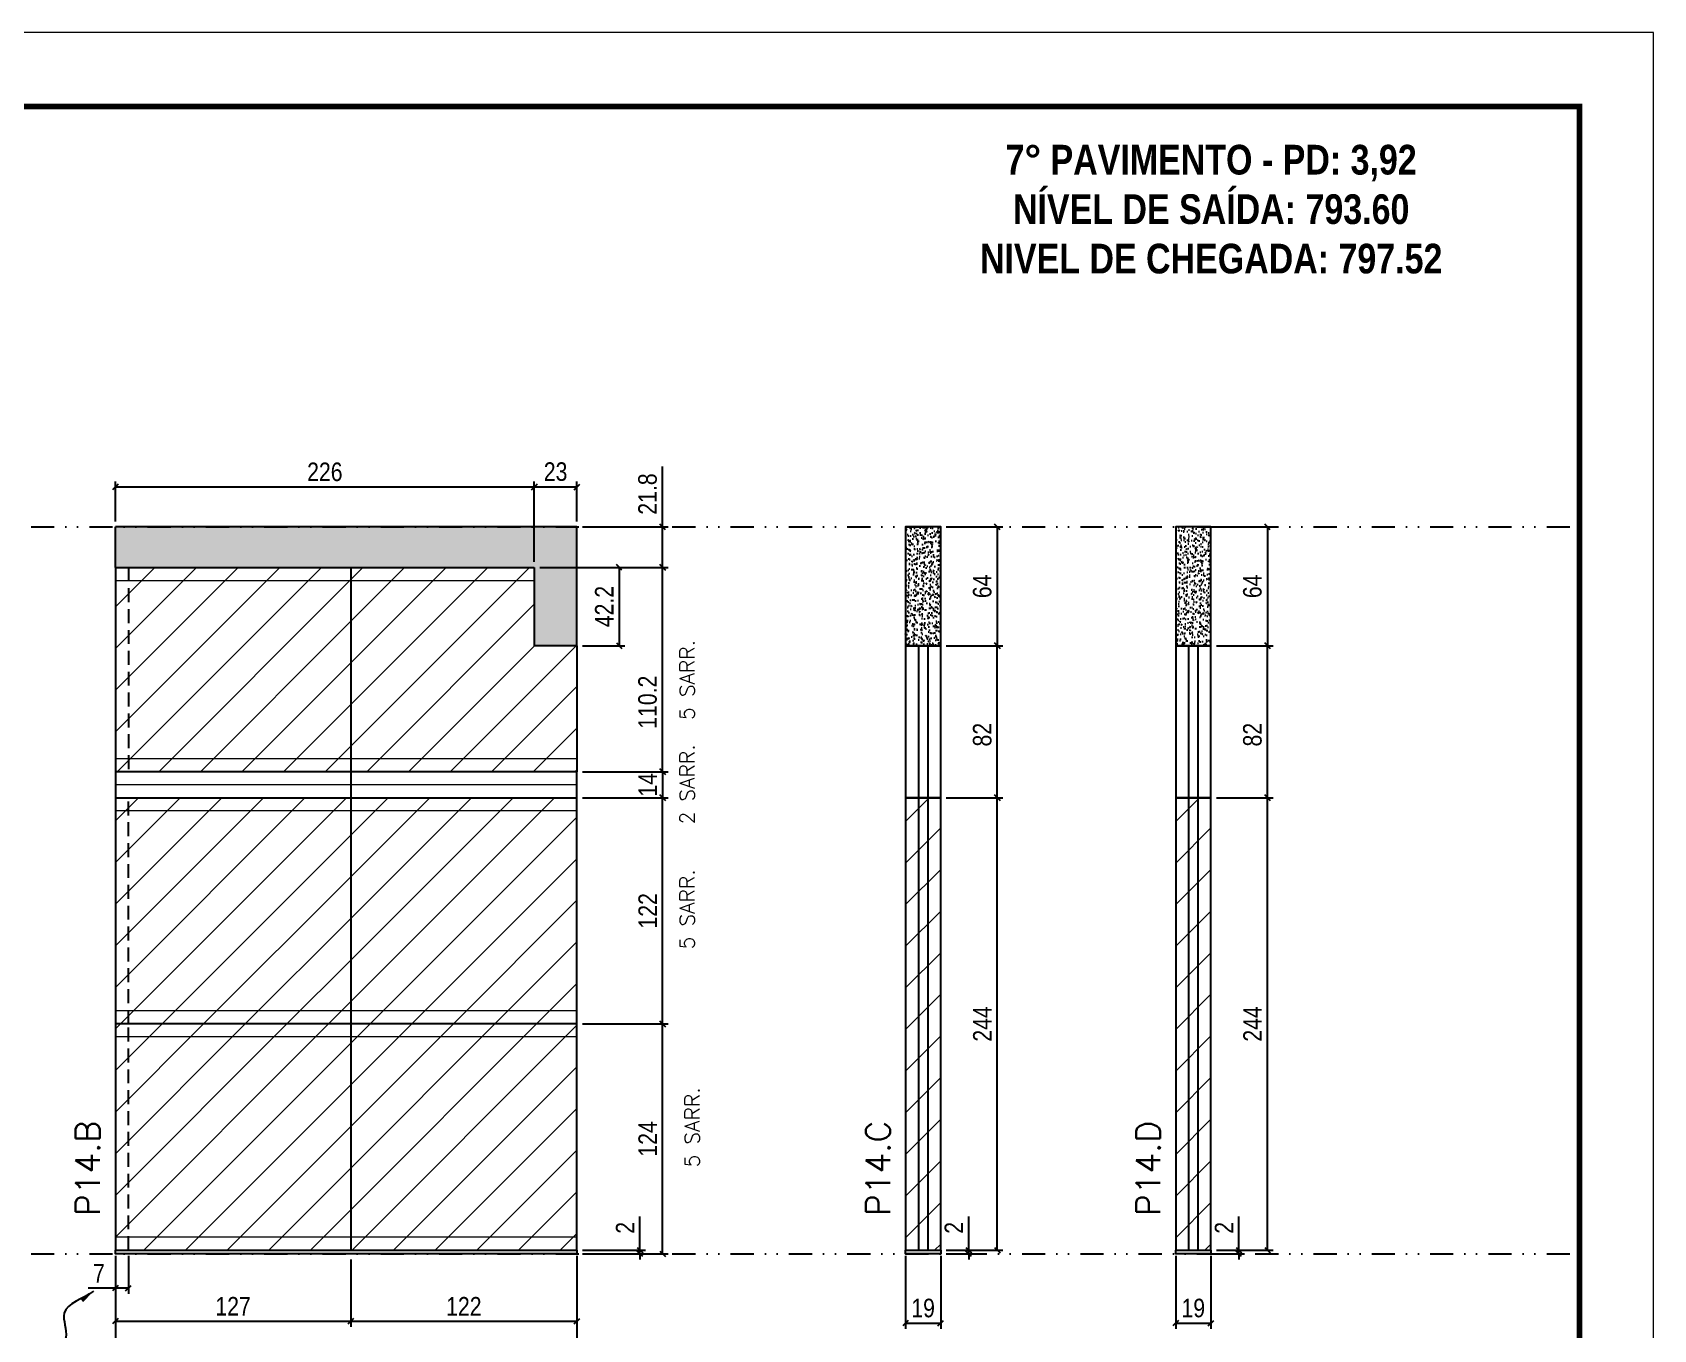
# Model space of a CAD drawing. Extents: x 28748 to 35002, y 14885 to 43501.
# Drawn here: x 30957 to 31832, y 29018 to 29718 of the extents above; entities that cross this region are included whole.
import ezdxf

# ---------------------------------------------------------------- set-up
doc = ezdxf.new("R2010")
doc.units = 0
for name, pattern in [('DASHED', [0.75, 0.5, -0.25]), ('DIVIDE2', [0.625, 0.25, -0.125, 0, -0.125, 0, -0.125]), ('HIDDEN', [0.375, 0.25, -0.125])]:
    doc.linetypes.add(name, pattern=pattern)
for name, color, linetype in [('COTA', 241, 'Continuous'), ('NOMENCLATURA', 7, 'Continuous'), ('Nível', 160, 'Continuous'), ('Painéis', 200, 'Continuous'), ('SARR_2.2x7', 40, 'Continuous'), ('Sarrafo de Pressão', 42, 'HIDDEN')]:
    doc.layers.add(name, color=color, linetype=linetype)
for name, color, linetype, lineweight in [('Folhas', 255, 'Continuous', 9), ('Hachura', 251, 'Continuous', 9), ('Sarr 2.2x7', 40, 'Continuous', 9), ('SARRAFO DE PRESSAO', 251, 'DASHED', 9), ('Texto Seção', 7, 'Continuous', 15)]:
    doc.layers.add(name, color=color, linetype=linetype, lineweight=lineweight)
doc.styles.add('COTA TECNICA', font='techl___.ttf', dxfattribs={"height": 10})
doc.styles.add('COTA TECNICA-50', font='techl___.ttf', dxfattribs={"height": 10})
doc.styles.add('REGUA-120', font='ROMANS.shx', dxfattribs={"height": 15})
doc.styles.add('ROMANC', font='techb___.ttf', dxfattribs={"height": 2.5})
doc.styles.add('ROMANS', font='romans.shx')
doc.styles.get("Standard").update_dxf_attribs({"font": 'arial.ttf'})
doc.dimstyles.new('COTA PAINEL-50', dxfattribs={"dimtxt": 10, "dimasz": 3, "dimexe": 3, "dimexo": 3, "dimgap": 3, "dimtad": 1, "dimdec": 1, "dimzin": 12, "dimdsep": 46, "dimtxsty": 'COTA TECNICA-50', "dimblk1": 'OBLIQUE', "dimblk2": 'OBLIQUE', "dimsah": 1, "dimcen": 0.9, "dimclrd": 4, "dimclre": 4, "dimclrt": 240, "dimadec": 1, "dimazin": 3, "dimtfac": 1, "dimtdec": 1, "dimtmove": 0, "dimatfit": 3, "dimfxl": 1, "dimtolj": 1, "dimtzin": 12, "dimarcsym": 0})
doc.dimstyles.new('PAINEL', dxfattribs={"dimtxt": 10, "dimasz": 3, "dimexe": 3, "dimexo": 3, "dimgap": 3, "dimtad": 1, "dimdec": 1, "dimzin": 12, "dimdsep": 46, "dimtxsty": 'COTA TECNICA', "dimblk1": 'OBLIQUE', "dimblk2": 'OBLIQUE', "dimsah": 1, "dimcen": 0.9, "dimclrd": 4, "dimclre": 4, "dimclrt": 240, "dimadec": 1, "dimazin": 3, "dimtfac": 1, "dimtdec": 1, "dimtmove": 0, "dimatfit": 3, "dimfxl": 1, "dimtolj": 1, "dimtzin": 12, "dimarcsym": 0})
doc.dimstyles.get("Standard").update_dxf_attribs({"dimtxt": 0.18, "dimasz": 0.18, "dimexe": 0.18, "dimexo": 0.0625, "dimgap": 0.09, "dimtad": 0, "dimtih": 1, "dimtoh": 1, "dimdec": 4, "dimzin": 0, "dimdsep": 46, "dimtxsty": 'Standard', "dimcen": 0.09, "dimadec": 0, "dimazin": 0, "dimtfac": 1, "dimtdec": 4, "dimtofl": 0, "dimtmove": 0, "dimatfit": 3, "dimfxl": 1, "dimtolj": 1, "dimtzin": 0, "dimarcsym": 0})
pattern_1 = [(45, (-100272.658, -2076.637), (-11.2253202, 11.2253202), [])]

# ---------------------------------------------------------------- blocks, each defined once
blk = doc.blocks.new('9999999999')
at = {"layer": 'Folhas'}
blk.add_lwpolyline([(98138.98, 34190.21), (99623.98, 34190.21), (99623.98, 35240.21), (98138.98, 35240.21)], close=True, dxfattribs=at)
at = {"layer": 'Folhas', "color": 30, "const_width": 3}
blk.add_lwpolyline([(98213.98, 34230.21), (99583.98, 34230.21), (99583.98, 35200.21), (98213.98, 35200.21)], close=True, dxfattribs=at)
blk = doc.blocks.new('_Oblique')
at = {"color": 0, "linetype": 'ByBlock', "lineweight": -2}
blk.add_line((-0.5, -0.5), (0.5, 0.5), dxfattribs=at)
blk = doc.blocks.new('*D982')
at = {"layer": 'COTA', "color": 4, "lineweight": -2, "transparency": 16777216}
for p, q in [((31001.99, 29058.13), (31001.99, 28994.17)), ((31250.99, 29058.13), (31250.99, 28994.17)), ((31001.99, 28997.17), (31250.99, 28997.17))]:
    blk.add_line(p, q, dxfattribs=at)
at = {"layer": 'Defpoints', "color": 0, "transparency": 16777216}
for p in [(31001.99, 29061.13), (31250.99, 29061.13), (31250.99, 28997.17)]:
    blk.add_point(p, dxfattribs=at)
at = {"layer": 'COTA', "color": 4, "lineweight": -2, "transparency": 16777216, "xscale": 3, "yscale": 3, "zscale": 3, "rotation": 180}
blk.add_blockref('_Oblique', (31001.99, 28997.17), dxfattribs=at)
at = {"layer": 'COTA', "color": 4, "lineweight": -2, "transparency": 16777216, "xscale": 3, "yscale": 3, "zscale": 3}
blk.add_blockref('_Oblique', (31250.99, 28997.17), dxfattribs=at)
at = {"layer": 'COTA', "color": 240, "transparency": 16777216, "insert": (31126.49, 29005.27), "char_height": 10, "attachment_point": 5, "style": 'COTA TECNICA'}
blk.add_mtext('\\A1;249', dxfattribs=at)
blk = doc.blocks.new('*D983')
at = {"layer": 'COTA', "color": 4, "lineweight": -2, "transparency": 16777216}
for p, q in [((31001.99, 29056.13), (31001.99, 29037.62)), ((31008.99, 29058.13), (31008.99, 29037.62)), ((31001.99, 29040.62), (30987.26, 29040.62)), ((31008.99, 29040.62), (31001.99, 29040.62))]:
    blk.add_line(p, q, dxfattribs=at)
at = {"layer": 'Defpoints', "color": 0, "transparency": 16777216}
for p in [(31001.99, 29059.13), (31008.99, 29061.13), (31001.99, 29040.62)]:
    blk.add_point(p, dxfattribs=at)
at = {"layer": 'COTA', "color": 4, "lineweight": -2, "transparency": 16777216, "xscale": 3, "yscale": 3, "zscale": 3, "rotation": 180}
blk.add_blockref('_Oblique', (31001.99, 29040.62), dxfattribs=at)
at = {"layer": 'COTA', "color": 4, "lineweight": -2, "transparency": 16777216, "xscale": 3, "yscale": 3, "zscale": 3}
blk.add_blockref('_Oblique', (31008.99, 29040.62), dxfattribs=at)
at = {"layer": 'COTA', "color": 240, "transparency": 16777216, "insert": (30993.12, 29048.69), "char_height": 10, "attachment_point": 5, "style": 'COTA TECNICA-50'}
blk.add_mtext('\\A1;7', dxfattribs=at)
blk = doc.blocks.new('*D984')
at = {"layer": 'COTA', "color": 4, "lineweight": -2, "transparency": 16777216}
for p, q in [((31253.99, 29183.13), (31300.23, 29183.13)), ((31297.23, 29059.13), (31297.23, 29183.13)), ((31253.99, 29059.13), (31300.23, 29059.13))]:
    blk.add_line(p, q, dxfattribs=at)
at = {"layer": 'Defpoints', "color": 0, "transparency": 16777216}
for p in [(31250.99, 29183.13), (31297.23, 29183.13), (31250.99, 29059.13)]:
    blk.add_point(p, dxfattribs=at)
at = {"layer": 'COTA', "color": 4, "lineweight": -2, "transparency": 16777216, "xscale": 3, "yscale": 3, "zscale": 3}
for p, rotation in [((31297.23, 29183.13), 90), ((31297.23, 29059.13), 270)]:
    blk.add_blockref('_Oblique', p, dxfattribs=dict(at, rotation=rotation))
at = {"layer": 'COTA', "color": 240, "transparency": 16777216, "insert": (31289.16, 29121.13), "char_height": 10, "attachment_point": 5, "rotation": 90, "style": 'COTA TECNICA-50'}
blk.add_mtext('\\A1;124', dxfattribs=at)
blk = doc.blocks.new('*D985')
at = {"layer": 'COTA', "color": 4, "lineweight": -2, "transparency": 16777216}
for p, q in [((31285, 29061.13), (31285, 29079.24)), ((31253.99, 29061.13), (31288, 29061.13)), ((31253.99, 29059.13), (31288, 29059.13)), ((31285, 29059.13), (31285, 29061.13)), ((31285, 29059.13), (31285, 29056.13))]:
    blk.add_line(p, q, dxfattribs=at)
at = {"layer": 'Defpoints', "color": 0, "transparency": 16777216}
for p in [(31250.99, 29061.13), (31250.99, 29059.13), (31285, 29059.13)]:
    blk.add_point(p, dxfattribs=at)
at = {"layer": 'COTA', "color": 4, "lineweight": -2, "transparency": 16777216, "xscale": 3, "yscale": 3, "zscale": 3}
for p, rotation in [((31285, 29061.13), 270), ((31285, 29059.13), 90)]:
    blk.add_blockref('_Oblique', p, dxfattribs=dict(at, rotation=rotation))
at = {"layer": 'COTA', "color": 240, "transparency": 16777216, "insert": (31277, 29073.18), "char_height": 10, "attachment_point": 5, "rotation": 90, "style": 'COTA TECNICA-50'}
blk.add_mtext('\\A1;2', dxfattribs=at)
blk = doc.blocks.new('*D986')
at = {"layer": 'COTA', "color": 4, "linetype": 'ByBlock', "lineweight": -2, "transparency": 16777216}
for p, q in [((31253.99, 29305.13), (31300.23, 29305.13)), ((31297.23, 29183.13), (31297.23, 29305.13)), ((31253.99, 29183.13), (31300.23, 29183.13))]:
    blk.add_line(p, q, dxfattribs=at)
at = {"layer": 'Defpoints', "color": 0, "linetype": 'ByBlock', "transparency": 16777216}
for p in [(31250.99, 29305.13), (31297.23, 29305.13), (31250.99, 29183.13)]:
    blk.add_point(p, dxfattribs=at)
at = {"layer": 'COTA', "color": 4, "linetype": 'ByBlock', "lineweight": -2, "transparency": 16777216, "xscale": 3, "yscale": 3, "zscale": 3}
for p, rotation in [((31297.23, 29305.13), 90), ((31297.23, 29183.13), 270)]:
    blk.add_blockref('_Oblique', p, dxfattribs=dict(at, rotation=rotation))
at = {"layer": 'COTA', "color": 240, "linetype": 'ByBlock', "transparency": 16777216, "insert": (31289.17, 29244.13), "char_height": 10, "attachment_point": 5, "rotation": 90, "style": 'COTA TECNICA'}
blk.add_mtext('\\A1;122', dxfattribs=at)
blk = doc.blocks.new('*D1837')
at = {"layer": 'COTA', "color": 4, "linetype": 'ByBlock', "lineweight": -2, "transparency": 16777216}
for p, q in [((31001.99, 29058.13), (31001.99, 29019.82)), ((31128.99, 29056.13), (31128.99, 29019.82)), ((31001.99, 29022.82), (31128.99, 29022.82))]:
    blk.add_line(p, q, dxfattribs=at)
at = {"layer": 'Defpoints', "color": 0, "linetype": 'ByBlock', "transparency": 16777216}
for p in [(31001.99, 29061.13), (31128.99, 29059.13), (31128.99, 29022.82)]:
    blk.add_point(p, dxfattribs=at)
at = {"layer": 'COTA', "color": 4, "linetype": 'ByBlock', "lineweight": -2, "transparency": 16777216, "xscale": 3, "yscale": 3, "zscale": 3, "rotation": 180}
blk.add_blockref('_Oblique', (31001.99, 29022.82), dxfattribs=at)
at = {"layer": 'COTA', "color": 4, "linetype": 'ByBlock', "lineweight": -2, "transparency": 16777216, "xscale": 3, "yscale": 3, "zscale": 3}
blk.add_blockref('_Oblique', (31128.99, 29022.82), dxfattribs=at)
at = {"layer": 'COTA', "color": 240, "linetype": 'ByBlock', "transparency": 16777216, "insert": (31065.49, 29030.89), "char_height": 10, "attachment_point": 5, "style": 'COTA TECNICA'}
blk.add_mtext('\\A1;127', dxfattribs=at)
blk = doc.blocks.new('*D1838')
at = {"layer": 'COTA', "color": 4, "linetype": 'ByBlock', "lineweight": -2, "transparency": 16777216}
for p, q in [((31128.99, 29056.13), (31128.99, 29019.82)), ((31250.99, 29056.13), (31250.99, 29019.82)), ((31128.99, 29022.82), (31250.99, 29022.82))]:
    blk.add_line(p, q, dxfattribs=at)
at = {"layer": 'Defpoints', "color": 0, "linetype": 'ByBlock', "transparency": 16777216}
for p in [(31128.99, 29059.13), (31250.99, 29059.13), (31250.99, 29022.82)]:
    blk.add_point(p, dxfattribs=at)
at = {"layer": 'COTA', "color": 4, "linetype": 'ByBlock', "lineweight": -2, "transparency": 16777216, "xscale": 3, "yscale": 3, "zscale": 3, "rotation": 180}
blk.add_blockref('_Oblique', (31128.99, 29022.82), dxfattribs=at)
at = {"layer": 'COTA', "color": 4, "linetype": 'ByBlock', "lineweight": -2, "transparency": 16777216, "xscale": 3, "yscale": 3, "zscale": 3}
blk.add_blockref('_Oblique', (31250.99, 29022.82), dxfattribs=at)
at = {"layer": 'COTA', "color": 240, "linetype": 'ByBlock', "transparency": 16777216, "insert": (31189.99, 29030.87), "char_height": 10, "attachment_point": 5, "style": 'COTA TECNICA'}
blk.add_mtext('\\A1;122', dxfattribs=at)
blk = doc.blocks.new('*D987')
at = {"layer": 'COTA', "color": 4, "lineweight": -2, "transparency": 16777216}
for p, q in [((31428.26, 29058.13), (31428.26, 29018.78)), ((31447.26, 29058.13), (31447.26, 29018.78)), ((31428.26, 29021.78), (31447.26, 29021.78))]:
    blk.add_line(p, q, dxfattribs=at)
at = {"layer": 'Defpoints', "color": 0, "transparency": 16777216}
for p in [(31428.26, 29061.13), (31447.26, 29061.13), (31447.26, 29021.78)]:
    blk.add_point(p, dxfattribs=at)
at = {"layer": 'COTA', "color": 4, "lineweight": -2, "transparency": 16777216, "xscale": 3, "yscale": 3, "zscale": 3, "rotation": 180}
blk.add_blockref('_Oblique', (31428.26, 29021.78), dxfattribs=at)
at = {"layer": 'COTA', "color": 4, "lineweight": -2, "transparency": 16777216, "xscale": 3, "yscale": 3, "zscale": 3}
blk.add_blockref('_Oblique', (31447.26, 29021.78), dxfattribs=at)
at = {"layer": 'COTA', "color": 240, "transparency": 16777216, "insert": (31437.76, 29029.87), "char_height": 10, "attachment_point": 5, "style": 'COTA TECNICA'}
blk.add_mtext('\\A1;19', dxfattribs=at)
blk = doc.blocks.new('*D988')
at = {"layer": 'COTA', "color": 4, "lineweight": -2, "transparency": 16777216}
for p, q in [((31462.34, 29061.13), (31462.34, 29079.24)), ((31450.26, 29061.13), (31465.34, 29061.13)), ((31450.26, 29059.13), (31465.34, 29059.13)), ((31462.34, 29059.13), (31462.34, 29061.13)), ((31462.34, 29059.13), (31462.34, 29056.13))]:
    blk.add_line(p, q, dxfattribs=at)
at = {"layer": 'Defpoints', "color": 0, "transparency": 16777216}
for p in [(31447.26, 29061.13), (31447.26, 29059.13), (31462.34, 29061.13)]:
    blk.add_point(p, dxfattribs=at)
at = {"layer": 'COTA', "color": 4, "lineweight": -2, "transparency": 16777216, "xscale": 3, "yscale": 3, "zscale": 3}
for p, rotation in [((31462.34, 29061.13), 270), ((31462.34, 29059.13), 90)]:
    blk.add_blockref('_Oblique', p, dxfattribs=dict(at, rotation=rotation))
at = {"layer": 'COTA', "color": 240, "transparency": 16777216, "insert": (31454.34, 29073.18), "char_height": 10, "attachment_point": 5, "rotation": 90, "style": 'COTA TECNICA-50'}
blk.add_mtext('\\A1;2', dxfattribs=at)
blk = doc.blocks.new('*D1839')
at = {"layer": 'COTA', "color": 4, "linetype": 'ByBlock', "lineweight": -2, "transparency": 16777216}
for p, q in [((31450.26, 29451.13), (31480.79, 29451.13)), ((31477.79, 29451.13), (31477.79, 29387.13)), ((31450.26, 29387.13), (31480.79, 29387.13))]:
    blk.add_line(p, q, dxfattribs=at)
at = {"layer": 'Defpoints', "color": 0, "linetype": 'ByBlock', "transparency": 16777216}
for p in [(31447.26, 29451.13), (31447.26, 29387.13), (31477.79, 29387.13)]:
    blk.add_point(p, dxfattribs=at)
at = {"layer": 'COTA', "color": 4, "linetype": 'ByBlock', "lineweight": -2, "transparency": 16777216, "xscale": 3, "yscale": 3, "zscale": 3}
for p, rotation in [((31477.79, 29451.13), 90), ((31477.79, 29387.13), 270)]:
    blk.add_blockref('_Oblique', p, dxfattribs=dict(at, rotation=rotation))
at = {"layer": 'COTA', "color": 240, "linetype": 'ByBlock', "transparency": 16777216, "insert": (31469.69, 29419.13), "char_height": 10, "attachment_point": 5, "rotation": 90, "style": 'COTA TECNICA'}
blk.add_mtext('\\A1;64', dxfattribs=at)
blk = doc.blocks.new('*D1840')
at = {"layer": 'COTA', "color": 4, "linetype": 'ByBlock', "lineweight": -2, "transparency": 16777216}
for p, q in [((31450.26, 29305.13), (31480.79, 29305.13)), ((31477.79, 29061.13), (31477.79, 29305.13)), ((31450.26, 29061.13), (31480.79, 29061.13))]:
    blk.add_line(p, q, dxfattribs=at)
at = {"layer": 'Defpoints', "color": 0, "linetype": 'ByBlock', "transparency": 16777216}
for p in [(31447.26, 29305.13), (31477.79, 29305.13), (31447.26, 29061.13)]:
    blk.add_point(p, dxfattribs=at)
at = {"layer": 'COTA', "color": 4, "linetype": 'ByBlock', "lineweight": -2, "transparency": 16777216, "xscale": 3, "yscale": 3, "zscale": 3}
for p, rotation in [((31477.79, 29305.13), 90), ((31477.79, 29061.13), 270)]:
    blk.add_blockref('_Oblique', p, dxfattribs=dict(at, rotation=rotation))
at = {"layer": 'COTA', "color": 240, "linetype": 'ByBlock', "transparency": 16777216, "insert": (31469.72, 29183.13), "char_height": 10, "attachment_point": 5, "rotation": 90, "style": 'COTA TECNICA'}
blk.add_mtext('\\A1;244', dxfattribs=at)
blk = doc.blocks.new('*D1841')
at = {"layer": 'COTA', "color": 4, "linetype": 'ByBlock', "lineweight": -2, "transparency": 16777216}
for p, q in [((31450.26, 29387.13), (31480.79, 29387.13)), ((31477.79, 29305.13), (31477.79, 29387.13)), ((31450.26, 29305.13), (31480.79, 29305.13))]:
    blk.add_line(p, q, dxfattribs=at)
at = {"layer": 'Defpoints', "color": 0, "linetype": 'ByBlock', "transparency": 16777216}
for p in [(31447.26, 29387.13), (31477.79, 29387.13), (31447.26, 29305.13)]:
    blk.add_point(p, dxfattribs=at)
at = {"layer": 'COTA', "color": 4, "linetype": 'ByBlock', "lineweight": -2, "transparency": 16777216, "xscale": 3, "yscale": 3, "zscale": 3}
for p, rotation in [((31477.79, 29387.13), 90), ((31477.79, 29305.13), 270)]:
    blk.add_blockref('_Oblique', p, dxfattribs=dict(at, rotation=rotation))
at = {"layer": 'COTA', "color": 240, "linetype": 'ByBlock', "transparency": 16777216, "insert": (31469.69, 29339.13), "char_height": 10, "attachment_point": 5, "rotation": 90, "style": 'COTA TECNICA'}
blk.add_mtext('\\A1;82', dxfattribs=at)
blk = doc.blocks.new('*D989')
at = {"layer": 'COTA', "color": 4, "linetype": 'ByBlock', "lineweight": -2, "transparency": 16777216}
for p, q in [((31297.23, 29451.13), (31297.23, 29483.69)), ((31253.99, 29451.13), (31300.23, 29451.13)), ((31297.23, 29429.33), (31297.23, 29451.13)), ((31230.99, 29429.33), (31300.23, 29429.33))]:
    blk.add_line(p, q, dxfattribs=at)
at = {"layer": 'Defpoints', "color": 0, "linetype": 'ByBlock', "transparency": 16777216}
for p in [(31250.99, 29451.13), (31297.23, 29451.13), (31227.99, 29429.33)]:
    blk.add_point(p, dxfattribs=at)
at = {"layer": 'COTA', "color": 4, "linetype": 'ByBlock', "lineweight": -2, "transparency": 16777216, "xscale": 3, "yscale": 3, "zscale": 3}
for p, rotation in [((31297.23, 29451.13), 90), ((31297.23, 29429.33), 270)]:
    blk.add_blockref('_Oblique', p, dxfattribs=dict(at, rotation=rotation))
at = {"layer": 'COTA', "color": 240, "linetype": 'ByBlock', "transparency": 16777216, "insert": (31289.13, 29468.91), "char_height": 10, "attachment_point": 5, "rotation": 90, "style": 'COTA TECNICA'}
blk.add_mtext('\\A1;21.8', dxfattribs=at)
blk = doc.blocks.new('*D990')
at = {"layer": 'COTA', "color": 4, "lineweight": -2, "transparency": 16777216}
for p, q in [((31230.99, 29429.33), (31300.23, 29429.33)), ((31297.23, 29319.13), (31297.23, 29429.33)), ((31253.99, 29319.13), (31300.23, 29319.13))]:
    blk.add_line(p, q, dxfattribs=at)
at = {"layer": 'Defpoints', "color": 0, "transparency": 16777216}
for p in [(31227.99, 29429.33), (31297.23, 29429.33), (31250.99, 29319.13)]:
    blk.add_point(p, dxfattribs=at)
at = {"layer": 'COTA', "color": 4, "lineweight": -2, "transparency": 16777216, "xscale": 3, "yscale": 3, "zscale": 3}
for p, rotation in [((31297.23, 29429.33), 90), ((31297.23, 29319.13), 270)]:
    blk.add_blockref('_Oblique', p, dxfattribs=dict(at, rotation=rotation))
at = {"layer": 'COTA', "color": 240, "transparency": 16777216, "insert": (31289.13, 29356.63), "char_height": 10, "attachment_point": 5, "rotation": 90, "style": 'COTA TECNICA'}
blk.add_mtext('\\A1;110.2', dxfattribs=at)
blk = doc.blocks.new('*D2084')
at = {"layer": 'COTA', "color": 4, "lineweight": -2, "transparency": 16777216}
for p, q in [((31001.99, 29454.13), (31001.99, 29475.71)), ((31227.99, 29432.33), (31227.99, 29475.71)), ((31001.99, 29472.71), (31227.99, 29472.71))]:
    blk.add_line(p, q, dxfattribs=at)
at = {"layer": 'Defpoints', "color": 0, "transparency": 16777216}
for p in [(31227.99, 29472.71), (31001.99, 29451.13), (31227.99, 29429.33)]:
    blk.add_point(p, dxfattribs=at)
at = {"layer": 'COTA', "color": 4, "lineweight": -2, "transparency": 16777216, "xscale": 3, "yscale": 3, "zscale": 3, "rotation": 180}
blk.add_blockref('_Oblique', (31001.99, 29472.71), dxfattribs=at)
at = {"layer": 'COTA', "color": 4, "lineweight": -2, "transparency": 16777216, "xscale": 3, "yscale": 3, "zscale": 3}
blk.add_blockref('_Oblique', (31227.99, 29472.71), dxfattribs=at)
at = {"layer": 'COTA', "color": 240, "transparency": 16777216, "insert": (31114.99, 29480.82), "char_height": 10, "attachment_point": 5, "style": 'COTA TECNICA-50'}
blk.add_mtext('\\A1;226', dxfattribs=at)
blk = doc.blocks.new('*D2085')
at = {"layer": 'COTA', "color": 4, "lineweight": -2, "transparency": 16777216}
for p, q in [((31227.99, 29432.33), (31227.99, 29475.71)), ((31250.99, 29454.13), (31250.99, 29475.71)), ((31227.99, 29472.71), (31250.99, 29472.71))]:
    blk.add_line(p, q, dxfattribs=at)
at = {"layer": 'Defpoints', "color": 0, "transparency": 16777216}
for p in [(31250.99, 29472.71), (31250.99, 29451.13), (31227.99, 29429.33)]:
    blk.add_point(p, dxfattribs=at)
at = {"layer": 'COTA', "color": 4, "lineweight": -2, "transparency": 16777216, "xscale": 3, "yscale": 3, "zscale": 3, "rotation": 180}
blk.add_blockref('_Oblique', (31227.99, 29472.71), dxfattribs=at)
at = {"layer": 'COTA', "color": 4, "lineweight": -2, "transparency": 16777216, "xscale": 3, "yscale": 3, "zscale": 3}
blk.add_blockref('_Oblique', (31250.99, 29472.71), dxfattribs=at)
at = {"layer": 'COTA', "color": 240, "transparency": 16777216, "insert": (31239.49, 29480.93), "char_height": 10, "attachment_point": 5, "style": 'COTA TECNICA-50'}
blk.add_mtext('\\A1;23', dxfattribs=at)
blk = doc.blocks.new('*D2116')
at = {"layer": 'COTA', "color": 4, "lineweight": -2, "transparency": 16777216}
for p, q in [((31230.99, 29429.33), (31276.8, 29429.33)), ((31273.8, 29429.33), (31273.8, 29387.13)), ((31253.99, 29387.13), (31276.8, 29387.13))]:
    blk.add_line(p, q, dxfattribs=at)
at = {"layer": 'Defpoints', "color": 0, "transparency": 16777216}
for p in [(31227.99, 29429.33), (31250.99, 29387.13), (31273.8, 29387.13)]:
    blk.add_point(p, dxfattribs=at)
at = {"layer": 'COTA', "color": 4, "lineweight": -2, "transparency": 16777216, "xscale": 3, "yscale": 3, "zscale": 3}
for p, rotation in [((31273.8, 29429.33), 90), ((31273.8, 29387.13), 270)]:
    blk.add_blockref('_Oblique', p, dxfattribs=dict(at, rotation=rotation))
at = {"layer": 'COTA', "color": 240, "transparency": 16777216, "insert": (31265.73, 29408.23), "char_height": 10, "attachment_point": 5, "rotation": 90, "style": 'COTA TECNICA-50'}
blk.add_mtext('\\A1;42.2', dxfattribs=at)
blk = doc.blocks.new('*D2170')
at = {"layer": 'COTA', "color": 4, "lineweight": -2, "transparency": 16777216}
for p, q in [((31574.02, 29058.13), (31574.02, 29018.78)), ((31593.02, 29058.13), (31593.02, 29018.78)), ((31574.02, 29021.78), (31593.02, 29021.78))]:
    blk.add_line(p, q, dxfattribs=at)
at = {"layer": 'Defpoints', "color": 0, "transparency": 16777216}
for p in [(31574.02, 29061.13), (31593.02, 29061.13), (31593.02, 29021.78)]:
    blk.add_point(p, dxfattribs=at)
at = {"layer": 'COTA', "color": 4, "lineweight": -2, "transparency": 16777216, "xscale": 3, "yscale": 3, "zscale": 3, "rotation": 180}
blk.add_blockref('_Oblique', (31574.02, 29021.78), dxfattribs=at)
at = {"layer": 'COTA', "color": 4, "lineweight": -2, "transparency": 16777216, "xscale": 3, "yscale": 3, "zscale": 3}
blk.add_blockref('_Oblique', (31593.02, 29021.78), dxfattribs=at)
at = {"layer": 'COTA', "color": 240, "transparency": 16777216, "insert": (31583.52, 29029.87), "char_height": 10, "attachment_point": 5, "style": 'COTA TECNICA'}
blk.add_mtext('\\A1;19', dxfattribs=at)
blk = doc.blocks.new('*D2171')
at = {"layer": 'COTA', "color": 4, "lineweight": -2, "transparency": 16777216}
for p, q in [((31608.11, 29061.13), (31608.11, 29079.24)), ((31596.02, 29061.13), (31611.11, 29061.13)), ((31596.02, 29059.13), (31611.11, 29059.13)), ((31608.11, 29059.13), (31608.11, 29061.13)), ((31608.11, 29059.13), (31608.11, 29056.13))]:
    blk.add_line(p, q, dxfattribs=at)
at = {"layer": 'Defpoints', "color": 0, "transparency": 16777216}
for p in [(31593.02, 29061.13), (31593.02, 29059.13), (31608.11, 29061.13)]:
    blk.add_point(p, dxfattribs=at)
at = {"layer": 'COTA', "color": 4, "lineweight": -2, "transparency": 16777216, "xscale": 3, "yscale": 3, "zscale": 3}
for p, rotation in [((31608.11, 29061.13), 270), ((31608.11, 29059.13), 90)]:
    blk.add_blockref('_Oblique', p, dxfattribs=dict(at, rotation=rotation))
at = {"layer": 'COTA', "color": 240, "transparency": 16777216, "insert": (31600.11, 29073.18), "char_height": 10, "attachment_point": 5, "rotation": 90, "style": 'COTA TECNICA-50'}
blk.add_mtext('\\A1;2', dxfattribs=at)
blk = doc.blocks.new('*D2172')
at = {"layer": 'COTA', "color": 4, "linetype": 'ByBlock', "lineweight": -2, "transparency": 16777216}
for p, q in [((31596.02, 29451.13), (31626.55, 29451.13)), ((31623.55, 29451.13), (31623.55, 29387.13)), ((31596.02, 29387.13), (31626.55, 29387.13))]:
    blk.add_line(p, q, dxfattribs=at)
at = {"layer": 'Defpoints', "color": 0, "linetype": 'ByBlock', "transparency": 16777216}
for p in [(31593.02, 29451.13), (31593.02, 29387.13), (31623.55, 29387.13)]:
    blk.add_point(p, dxfattribs=at)
at = {"layer": 'COTA', "color": 4, "linetype": 'ByBlock', "lineweight": -2, "transparency": 16777216, "xscale": 3, "yscale": 3, "zscale": 3}
for p, rotation in [((31623.55, 29451.13), 90), ((31623.55, 29387.13), 270)]:
    blk.add_blockref('_Oblique', p, dxfattribs=dict(at, rotation=rotation))
at = {"layer": 'COTA', "color": 240, "linetype": 'ByBlock', "transparency": 16777216, "insert": (31615.45, 29419.13), "char_height": 10, "attachment_point": 5, "rotation": 90, "style": 'COTA TECNICA'}
blk.add_mtext('\\A1;64', dxfattribs=at)
blk = doc.blocks.new('*D2173')
at = {"layer": 'COTA', "color": 4, "linetype": 'ByBlock', "lineweight": -2, "transparency": 16777216}
for p, q in [((31596.02, 29305.13), (31626.55, 29305.13)), ((31623.55, 29061.13), (31623.55, 29305.13)), ((31596.02, 29061.13), (31626.55, 29061.13))]:
    blk.add_line(p, q, dxfattribs=at)
at = {"layer": 'Defpoints', "color": 0, "linetype": 'ByBlock', "transparency": 16777216}
for p in [(31593.02, 29305.13), (31623.55, 29305.13), (31593.02, 29061.13)]:
    blk.add_point(p, dxfattribs=at)
at = {"layer": 'COTA', "color": 4, "linetype": 'ByBlock', "lineweight": -2, "transparency": 16777216, "xscale": 3, "yscale": 3, "zscale": 3}
for p, rotation in [((31623.55, 29305.13), 90), ((31623.55, 29061.13), 270)]:
    blk.add_blockref('_Oblique', p, dxfattribs=dict(at, rotation=rotation))
at = {"layer": 'COTA', "color": 240, "linetype": 'ByBlock', "transparency": 16777216, "insert": (31615.48, 29183.13), "char_height": 10, "attachment_point": 5, "rotation": 90, "style": 'COTA TECNICA'}
blk.add_mtext('\\A1;244', dxfattribs=at)
blk = doc.blocks.new('*D2174')
at = {"layer": 'COTA', "color": 4, "linetype": 'ByBlock', "lineweight": -2, "transparency": 16777216}
for p, q in [((31596.02, 29387.13), (31626.55, 29387.13)), ((31623.55, 29305.13), (31623.55, 29387.13)), ((31596.02, 29305.13), (31626.55, 29305.13))]:
    blk.add_line(p, q, dxfattribs=at)
at = {"layer": 'Defpoints', "color": 0, "linetype": 'ByBlock', "transparency": 16777216}
for p in [(31593.02, 29387.13), (31623.55, 29387.13), (31593.02, 29305.13)]:
    blk.add_point(p, dxfattribs=at)
at = {"layer": 'COTA', "color": 4, "linetype": 'ByBlock', "lineweight": -2, "transparency": 16777216, "xscale": 3, "yscale": 3, "zscale": 3}
for p, rotation in [((31623.55, 29387.13), 90), ((31623.55, 29305.13), 270)]:
    blk.add_blockref('_Oblique', p, dxfattribs=dict(at, rotation=rotation))
at = {"layer": 'COTA', "color": 240, "linetype": 'ByBlock', "transparency": 16777216, "insert": (31615.46, 29339.13), "char_height": 10, "attachment_point": 5, "rotation": 90, "style": 'COTA TECNICA'}
blk.add_mtext('\\A1;82', dxfattribs=at)
blk = doc.blocks.new('*D2562')
at = {"layer": 'COTA', "color": 4, "lineweight": -2, "transparency": 16777216}
for p, q in [((31253.99, 29319.13), (31300.23, 29319.13)), ((31297.23, 29319.13), (31297.23, 29305.13)), ((31253.99, 29305.13), (31300.23, 29305.13))]:
    blk.add_line(p, q, dxfattribs=at)
at = {"layer": 'Defpoints', "color": 0, "transparency": 16777216}
for p in [(31250.99, 29319.13), (31250.99, 29305.13), (31297.23, 29305.13)]:
    blk.add_point(p, dxfattribs=at)
at = {"layer": 'COTA', "color": 4, "lineweight": -2, "transparency": 16777216, "xscale": 3, "yscale": 3, "zscale": 3}
for p, rotation in [((31297.23, 29319.13), 90), ((31297.23, 29305.13), 270)]:
    blk.add_blockref('_Oblique', p, dxfattribs=dict(at, rotation=rotation))
at = {"layer": 'COTA', "color": 240, "transparency": 16777216, "insert": (31289.16, 29312.13), "char_height": 10, "attachment_point": 5, "rotation": 90, "style": 'COTA TECNICA'}
blk.add_mtext('\\A1;14', dxfattribs=at)

msp = doc.modelspace()

# ---------------------------------------------------------------- hatches: boundary and pattern name
at = {"layer": 'COTA', "linetype": 'ByBlock'}
h = msp.add_hatch(dxfattribs=at)
h.set_pattern_fill('AR-CONC', color=256, scale=0.03)
h.set_pattern_definition([(50, (22615.8086, 32083.285), (5.46554, -0.4781726), [0.5715, -6.2865]), (355, (22615.8086, 32083.285), (-1.0573026, 5.7317054), [0.4572, -5.0292175]), (100.451445, (22616.264, 32083.245), (4.4082374, 5.2535326), [0.4857003, -5.3427073]), (46.1842, (22615.8086, 32084.809), (8.132371, -1.26127), [0.85725, -9.42975]), (96.63556, (22616.486, 32084.704), (7.122124, 7.422784), [0.728551, -8.014068]), (351.18415, (22615.809, 32084.809), (7.122124, 7.422784), [0.685799, -7.543792]), (21, (22616.5706, 32084.428), (4.5484317, -3.067956), [0.5715, -6.2865]), (326, (22616.5706, 32084.428), (1.854061, 5.525639), [0.4572, -5.0292]), (71.451445, (22616.9496, 32084.172), (6.4024926, 2.457683), [0.4857003, -5.342698]), (37.5, (22615.8086, 32083.2848), (0.0926581, 2.53665117), [0, -4.96824, 0, -5.1054, 0, -5.04825]), (7.5, (22615.8086, 32083.2848), (2.0045899, 3.00541724), [0, -2.91084, 0, -4.85394, 0, -1.92405]), (327.5, (22614.1093, 32083.2848), (4.06771786, -0.1718623), [0, -1.905, 0, -5.9436, 0, -7.8867]), (317.5, (22613.3473, 32083.285), (4.4438754, 0.7627947), [0, -2.4765, 0, -3.94716, 0, -5.6007])])
h.paths.add_polyline_path([(31227.99, 29387.13), (31250.99, 29387.13), (31250.99, 29451.13), (31001.99, 29451.13), (31001.99, 29429.33), (31227.99, 29429.33)])
h = msp.add_hatch(dxfattribs=at)
h.set_pattern_fill('AR-CONC', color=256, scale=0.03)
h.set_pattern_definition([(50, (-100302.8463, 1393.0886), (5.46554007, -0.47817257), [0.5715, -6.2865]), (355, (-100302.8463, 1393.0886), (-1.05730264, 5.73170536), [0.4572, -5.02921753]), (100.4514447, (-100302.391, 1393.0487), (4.40823741, 5.25353256), [0.48570026, -5.34270734]), (46.1842, (-100302.846, 1394.6126), (8.13237123, -1.26126984), [0.85725, -9.42975]), (96.6355576, (-100302.169, 1394.5075), (7.122124, 7.42278374), [0.7285507, -8.01406824]), (351.184151, (-100302.846, 1394.6126), (7.122124, 7.42278374), [0.685799, -7.54379196]), (21, (-100302.0843, 1394.2316), (4.54843174, -3.06795595), [0.5715, -6.2865]), (326, (-100302.0843, 1394.2316), (1.85406085, 5.52563898), [0.4572, -5.0292]), (71.451445, (-100301.7053, 1393.976), (6.40249258, 2.45768307), [0.48570026, -5.34269813]), (37.5, (-100302.8463, 1393.0886), (0.092658098, 2.536651166), [0, -4.96824, 0, -5.1054, 0, -5.04825]), (7.5, (-100302.8463, 1393.0886), (2.004589875, 3.005417245), [0, -2.91084, 0, -4.85394, 0, -1.92405]), (327.5, (-100304.5456, 1393.0886), (4.067717855, -0.17186232), [0, -1.905, 0, -5.9436, 0, -7.8867]), (317.5, (-100305.3076, 1393.0886), (4.44387544, 0.76279473), [0, -2.4765, 0, -3.94716, 0, -5.6007])])
h.paths.add_polyline_path([(31428.26, 29387.13), (31447.26, 29387.13), (31447.26, 29451.13), (31428.26, 29451.13)])
h = msp.add_hatch(dxfattribs=at)
h.set_pattern_fill('AR-CONC', color=256, scale=0.03)
h.set_pattern_definition([(50, (-100157.082, 1383.0886), (5.46554007, -0.47817257), [0.5715, -6.2865]), (355, (-100157.082, 1383.0886), (-1.05730264, 5.73170536), [0.4572, -5.02921753]), (100.4514447, (-100156.6264, 1383.0487), (4.40823741, 5.25353256), [0.48570026, -5.34270734]), (46.1842, (-100157.082, 1384.6126), (8.13237123, -1.26126984), [0.85725, -9.42975]), (96.6355576, (-100156.404, 1384.5075), (7.122124, 7.42278374), [0.7285507, -8.01406824]), (351.184151, (-100157.082, 1384.6126), (7.122124, 7.42278374), [0.685799, -7.54379196]), (21, (-100156.32, 1384.2316), (4.54843174, -3.06795595), [0.5715, -6.2865]), (326, (-100156.32, 1384.2316), (1.85406085, 5.52563898), [0.4572, -5.0292]), (71.451445, (-100155.941, 1383.976), (6.40249258, 2.45768307), [0.48570026, -5.34269813]), (37.5, (-100157.0819, 1383.0886), (0.092658098, 2.536651166), [0, -4.96824, 0, -5.1054, 0, -5.04825]), (7.5, (-100157.082, 1383.0886), (2.004589875, 3.005417245), [0, -2.91084, 0, -4.85394, 0, -1.92405]), (327.5, (-100158.7811, 1383.0886), (4.067717855, -0.17186232), [0, -1.905, 0, -5.9436, 0, -7.8867]), (317.5, (-100159.543, 1383.0886), (4.44387544, 0.76279473), [0, -2.4765, 0, -3.94716, 0, -5.6007])])
h.paths.add_polyline_path([(31574.02, 29387.13), (31593.02, 29387.13), (31593.02, 29451.13), (31574.02, 29451.13)])
at = {"layer": 'Hachura'}
h = msp.add_hatch(dxfattribs=at)
h.set_pattern_fill('ANSI31', color=256, scale=5)
h.paths.add_polyline_path([(31128.99, 29429.33), (31001.99, 29429.33), (31001.99, 29319.13), (31128.99, 29319.13)])
h = msp.add_hatch(dxfattribs=at)
h.set_pattern_fill('ANSI31', color=256, scale=5)
h.paths.add_polyline_path([(31250.99, 29387.13), (31227.99, 29387.13), (31227.99, 29429.33), (31128.99, 29429.33), (31128.99, 29319.13), (31227.99, 29319.13), (31250.99, 29319.13)])
at = {"layer": 'Hachura', "linetype": 'ByBlock'}
h = msp.add_hatch(dxfattribs=at)
h.set_pattern_fill('ANSI31', color=256, scale=5)
h.set_pattern_definition(pattern_1)
h.paths.add_polyline_path([(31128.99, 29305.13), (31001.99, 29305.13), (31001.99, 29183.13), (31128.99, 29183.13)])
h = msp.add_hatch(dxfattribs=at)
h.set_pattern_fill('ANSI31', color=256, scale=5)
h.set_pattern_definition(pattern_1)
h.paths.add_polyline_path([(31250.99, 29305.13), (31128.99, 29305.13), (31128.99, 29183.13), (31250.99, 29183.13)])
h = msp.add_hatch(dxfattribs=at)
h.set_pattern_fill('ANSI31', color=256, scale=5)
h.set_pattern_definition(pattern_1)
h.paths.add_polyline_path([(31447.26, 29305.13), (31428.26, 29305.13), (31428.26, 29061.13), (31447.26, 29061.13)])
h = msp.add_hatch(dxfattribs=at)
h.set_pattern_fill('ANSI31', color=256, scale=5)
h.set_pattern_definition([(45, (-100126.893, -2076.637), (-11.2253202, 11.2253202), [])])
h.paths.add_polyline_path([(31593.02, 29305.13), (31574.02, 29305.13), (31574.02, 29061.13), (31593.02, 29061.13)])
h = msp.add_hatch(dxfattribs=at)
h.set_pattern_fill('ANSI31', color=256, scale=5)
h.set_pattern_definition(pattern_1)
h.paths.add_polyline_path([(31001.99, 29183.13), (31001.99, 29061.13), (31128.99, 29061.13), (31128.99, 29183.13)])
h = msp.add_hatch(dxfattribs=at)
h.set_pattern_fill('ANSI31', color=256, scale=5)
h.set_pattern_definition(pattern_1)
h.paths.add_polyline_path([(31128.99, 29183.13), (31128.99, 29061.13), (31250.99, 29061.13), (31250.99, 29183.13)])

# ---------------------------------------------------------------- linework, layer by layer
at = {"layer": 'COTA', "linetype": 'ByBlock'}
for p, q in [((31001.99, 29429.33), (31001.99, 29451.13)), ((31250.99, 29451.13), (31001.99, 29451.13)), ((31250.99, 29387.13), (31250.99, 29451.13))]:
    msp.add_line(p, q, dxfattribs=at)
for points in [[(31428.26, 29387.13), (31447.26, 29387.13), (31447.26, 29451.13), (31428.26, 29451.13)], [(31574.02, 29387.13), (31593.02, 29387.13), (31593.02, 29451.13), (31574.02, 29451.13)]]:
    msp.add_lwpolyline(points, close=True, dxfattribs=at)
at = {"layer": 'Nível', "color": 4, "linetype": 'DIVIDE2', "ltscale": 50}
for p, q in [((30421.84, 29451.13), (31791.84, 29451.13)), ((30421.84, 29059.13), (31791.84, 29059.13))]:
    msp.add_line(p, q, dxfattribs=at)
at = {"layer": 'Painéis'}
for p, q in [((31001.99, 29429.33), (31227.99, 29429.33)), ((31001.99, 29429.33), (31001.99, 29319.13)), ((31128.99, 29429.33), (31128.99, 29319.13)), ((31227.99, 29429.33), (31227.99, 29387.13)), ((31250.99, 29387.13), (31227.99, 29387.13)), ((31250.99, 29387.13), (31250.99, 29319.13)), ((31250.99, 29319.13), (31001.99, 29319.13)), ((31227.99, 29319.13), (31001.99, 29319.13)), ((31001.99, 29319.13), (31001.99, 29305.13)), ((31128.99, 29319.13), (31128.99, 29305.13)), ((31250.99, 29319.13), (31227.99, 29319.13)), ((31250.99, 29305.13), (31250.99, 29319.13)), ((31001.99, 29305.13), (31001.99, 29061.13)), ((31001.99, 29305.13), (31250.99, 29305.13)), ((31128.99, 29305.13), (31128.99, 29061.13)), ((31250.99, 29061.13), (31250.99, 29305.13)), ((31001.99, 29277.13), (31001.99, 29277.13)), ((31250.99, 29183.13), (31001.99, 29183.13)), ((31001.99, 29061.13), (31250.99, 29061.13))]:
    msp.add_line(p, q, dxfattribs=at)
for points in [[(31428.26, 29305.13), (31447.26, 29305.13), (31447.26, 29387.13), (31428.26, 29387.13)], [(31574.02, 29305.13), (31593.02, 29305.13), (31593.02, 29387.13), (31574.02, 29387.13)], [(31428.26, 29061.13), (31447.26, 29061.13), (31447.26, 29305.13), (31428.26, 29305.13)], [(31574.02, 29061.13), (31593.02, 29061.13), (31593.02, 29305.13), (31574.02, 29305.13)], [(31001.99, 29061.13), (31250.99, 29061.13), (31250.99, 29059.13), (31001.99, 29059.13)], [(31428.26, 29061.13), (31447.26, 29061.13), (31447.26, 29059.13), (31428.26, 29059.13)], [(31574.02, 29061.13), (31593.02, 29061.13), (31593.02, 29059.13), (31574.02, 29059.13)]]:
    msp.add_lwpolyline(points, close=True, dxfattribs=at)
at = {"layer": 'Sarr 2.2x7'}
for p, q in [((31001.99, 29422.33), (31227.99, 29422.33)), ((31250.99, 29326.13), (31001.99, 29326.13)), ((31250.99, 29312.13), (31001.99, 29312.13)), ((31250.99, 29298.13), (31001.99, 29298.13)), ((31250.99, 29190.13), (31001.99, 29190.13)), ((31250.99, 29176.13), (31001.99, 29176.13)), ((31250.99, 29068.13), (31001.99, 29068.13)), ((31250.99, 29061.13), (31001.99, 29061.13))]:
    msp.add_line(p, q, dxfattribs=at)
at = {"layer": 'Sarr 2.2x7', "linetype": 'Continuous'}
for p, q in [((31001.99, 29183.13), (31001.99, 29190.13)), ((31001.99, 29061.13), (31001.99, 29068.13))]:
    msp.add_line(p, q, dxfattribs=at)
at = {"layer": 'SARR_2.2x7'}
for p, q in [((31435.26, 29387.13), (31435.26, 29061.13)), ((31440.26, 29387.13), (31440.26, 29061.13)), ((31581.02, 29387.13), (31581.02, 29061.13)), ((31586.02, 29387.13), (31586.02, 29061.13))]:
    msp.add_line(p, q, dxfattribs=at)
at = {"layer": 'Sarrafo de Pressão', "ltscale": 30}
for p, q in [((31008.99, 29429.33), (31008.99, 29319.13)), ((31008.99, 29183.13), (31008.99, 29305.13)), ((31008.99, 29061.13), (31008.99, 29183.13))]:
    msp.add_line(p, q, dxfattribs=at)

# ---------------------------------------------------------------- block references
at = {"layer": 'SARRAFO DE PRESSAO', "color": 6, "linetype": 'ByBlock'}
msp.add_blockref('9999999999', (-67792.14, -5522.36), dxfattribs=at)

# ---------------------------------------------------------------- texts
at = {"layer": 'NOMENCLATURA', "color": 2, "insert": (31593.17, 29683.9), "char_height": 16, "attachment_point": 2, "style": 'ROMANC'}
msp.add_mtext_dynamic_manual_height_columns('\\P7° PAVIMENTO - PD: 3,92\\PNÍVEL DE SAÍDA: 793.60\\PNIVEL DE CHEGADA: 797.52', width=300.2766, gutter_width=1, heights=[0], dxfattribs=at)
at = {"layer": 'Texto Seção', "linetype": 'Continuous', "style": 'ROMANS'}
for s, p in [('5 SARR.', (31314.43, 29347.07)), ('2 SARR.', (31314.43, 29290.73)), ('5 SARR.', (31314.43, 29223.35)), ('5 SARR.', (31317.14, 29105.75))]:
    msp.add_text(s, height=8, rotation=90, dxfattribs=at).set_placement(p)
at = {"layer": 'Texto Seção', "char_height": 13, "width": 285.3299, "attachment_point": 7, "rotation": 90, "style": 'REGUA-120'}
for s, insert in [('P14.B', (30993.54, 29079.59)), ('P14.C', (31419.93, 29079.59)), ('P14.D', (31565.69, 29079.59))]:
    msp.add_mtext(s, dxfattribs=dict(at, insert=insert))

# ---------------------------------------------------------------- dimensions: what is measured, and where the dimension line sits
at = {"layer": 'COTA'}
for base, p1, p2, picture, middle in [((31227.99, 29472.71), (31001.99, 29451.13), (31227.99, 29429.33), '*D2084', (31114.99, 29480.82)), ((31250.99, 29472.71), (31227.99, 29429.33), (31250.99, 29451.13), '*D2085', (31239.49, 29480.93))]:
    dim = msp.add_linear_dim(base=base, p1=p1, p2=p2, dimstyle='COTA PAINEL-50', dxfattribs=at)
    dim.commit()
    dim.dimension.update_dxf_attribs({"geometry": picture, "text_midpoint": middle})
at = {"layer": 'COTA', "linetype": 'ByBlock'}
dim = msp.add_linear_dim(base=(31297.23, 29451.13), p1=(31227.99, 29429.33), p2=(31250.99, 29451.13), angle=90, dimstyle='PAINEL', dxfattribs=at)
dim.commit()
dim.dimension.update_dxf_attribs({"geometry": '*D989', "text_midpoint": (31297.23, 29468.91), "dimtype": 160})
for base, p1, p2, picture, middle in [((31477.79, 29387.13), (31447.26, 29451.13), (31447.26, 29387.13), '*D1839', (31469.69, 29419.13)), ((31623.55, 29387.13), (31593.02, 29451.13), (31593.02, 29387.13), '*D2172', (31615.45, 29419.13)), ((31297.23, 29305.13), (31250.99, 29183.13), (31250.99, 29305.13), '*D986', (31289.17, 29244.13)), ((31477.79, 29305.13), (31447.26, 29061.13), (31447.26, 29305.13), '*D1840', (31469.72, 29183.13)), ((31623.55, 29305.13), (31593.02, 29061.13), (31593.02, 29305.13), '*D2173', (31615.48, 29183.13))]:
    dim = msp.add_linear_dim(base=base, p1=p1, p2=p2, angle=90, dimstyle='PAINEL', dxfattribs=at)
    dim.commit()
    dim.dimension.update_dxf_attribs({"geometry": picture, "text_midpoint": middle})
at = {"layer": 'COTA'}
for base, p1, p2, dimstyle, picture, middle in [((31297.23, 29429.33), (31250.99, 29319.13), (31227.99, 29429.33), 'PAINEL', '*D990', (31297.23, 29356.63)), ((31273.8, 29387.13), (31227.99, 29429.33), (31250.99, 29387.13), 'COTA PAINEL-50', '*D2116', (31273.8, 29408.23)), ((31297.23, 29305.13), (31250.99, 29319.13), (31250.99, 29305.13), 'PAINEL', '*D2562', (31297.23, 29312.13)), ((31285, 29059.13), (31250.99, 29061.13), (31250.99, 29059.13), 'COTA PAINEL-50', '*D985', (31285, 29073.18)), ((31462.34, 29061.13), (31447.26, 29059.13), (31447.26, 29061.13), 'COTA PAINEL-50', '*D988', (31462.34, 29073.18)), ((31608.11, 29061.13), (31593.02, 29059.13), (31593.02, 29061.13), 'COTA PAINEL-50', '*D2171', (31608.11, 29073.18))]:
    dim = msp.add_linear_dim(base=base, p1=p1, p2=p2, angle=90, dimstyle=dimstyle, dxfattribs=at)
    dim.commit()
    dim.dimension.update_dxf_attribs({"geometry": picture, "text_midpoint": middle, "dimtype": 160})
at = {"layer": 'COTA', "linetype": 'ByBlock'}
for base, p1, p2, picture, middle in [((31477.79, 29387.13), (31447.26, 29305.13), (31447.26, 29387.13), '*D1841', (31477.79, 29339.13)), ((31623.55, 29387.13), (31593.02, 29305.13), (31593.02, 29387.13), '*D2174', (31623.55, 29339.13))]:
    dim = msp.add_linear_dim(base=base, p1=p1, p2=p2, angle=90, dimstyle='PAINEL', override={"dimtmove": 1}, dxfattribs=at)
    dim.commit()
    dim.dimension.update_dxf_attribs({"geometry": picture, "text_midpoint": middle, "dimtype": 160})
at = {"layer": 'COTA'}
for base, p1, p2, angle, picture, middle in [((31297.23, 29183.13), (31250.99, 29059.13), (31250.99, 29183.13), 90, '*D984', (31289.16, 29121.13)), ((31001.99, 29040.62), (31008.99, 29061.13), (31001.99, 29059.13), 180, '*D983', (30993.12, 29048.69))]:
    dim = msp.add_linear_dim(base=base, p1=p1, p2=p2, angle=angle, dimstyle='COTA PAINEL-50', dxfattribs=at)
    dim.commit()
    dim.dimension.update_dxf_attribs({"geometry": picture, "text_midpoint": middle})
for base, p1, p2, picture, middle in [((31250.99, 28997.17), (31001.99, 29061.13), (31250.99, 29061.13), '*D982', (31126.49, 29005.27)), ((31447.26, 29021.78), (31428.26, 29061.13), (31447.26, 29061.13), '*D987', (31437.76, 29029.87)), ((31593.02, 29021.78), (31574.02, 29061.13), (31593.02, 29061.13), '*D2170', (31583.52, 29029.87))]:
    dim = msp.add_linear_dim(base=base, p1=p1, p2=p2, dimstyle='PAINEL', override={"dimarcsym": 2}, dxfattribs=at)
    dim.commit()
    dim.dimension.update_dxf_attribs({"geometry": picture, "text_midpoint": middle})
at = {"layer": 'COTA', "linetype": 'ByBlock'}
dim = msp.add_linear_dim(base=(31128.99, 29022.82), p1=(31001.99, 29061.13), p2=(31128.99, 29059.13), dimstyle='PAINEL', dxfattribs=at)
dim.commit()
dim.dimension.update_dxf_attribs({"geometry": '*D1837', "text_midpoint": (31065.49, 29030.89)})
dim = msp.add_linear_dim(base=(31250.99, 29022.82), p1=(31128.99, 29059.13), p2=(31250.99, 29059.13), dimstyle='PAINEL', override={"dimtmove": 1}, dxfattribs=at)
dim.commit()
dim.dimension.update_dxf_attribs({"geometry": '*D1838', "text_midpoint": (31189.99, 29030.87)})

# ---------------------------------------------------------------- leaders
at = {"layer": 'COTA', "path_type": 1}
msp.add_leader([(30990.16, 29038.95), (30974.38, 29027.11), (30975.3, 29014.1), (30969.75, 29004.32)], dimstyle='Standard', override={"dimasz": 8}, dxfattribs=at)

doc.saveas('drawing.dxf')
